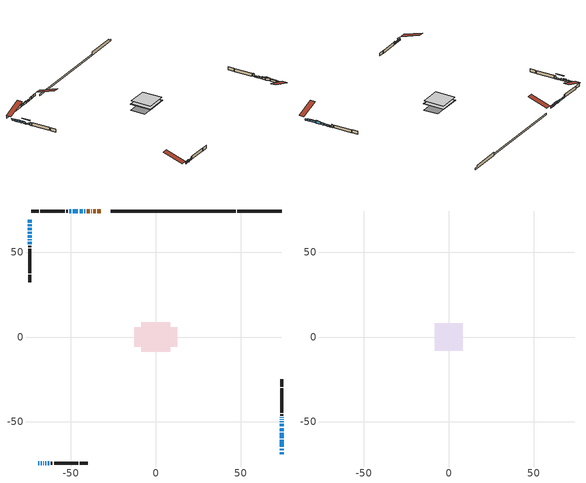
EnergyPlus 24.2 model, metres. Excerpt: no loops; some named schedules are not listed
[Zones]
conditioned space
 floor outside (Floor1 construction): -4.17,-4.17 -4.17,4.17 4.17,4.17 4.17,-4.17 z1.69
 floor adiabatic (Floor3 construction): -8.57,-8.57 -8.57,8.57 8.57,8.57 8.57,-8.57 z1.69
 floor adiabatic (AdiabaticFloorConstruction): -8.13,-8.13 -8.13,8.13 8.13,8.13 8.13,-8.13 z1.69
 floor foundation (Slab1 construction): -5.03,-1.53 -5.03,1.53 5.03,1.53 5.03,-1.53 z-1.05
 floor foundation (Slab2 construction): -12.54,-5.85 -12.54,5.85 12.54,5.85 12.54,-5.85 z-0.84
 wall outside (AdiabaticWallConstruction 1): -32.5,74.24 -34.56,74.24 / -35.49,74.24 -36.71,74.24 / -37.63,74.24 -38.08,74.24 / -39,74.24 -40.58,74.24 z1.69:3.72
 wall outside (AdiabaticWallConstruction): 74.24,-69.14 74.24,-67.8 / -69.14,-74.24 -68.75,-74.24 / -41.51,74.24 -42.18,74.24 / 74.24,-50.3 74.24,-49.76 / -63.74,-74.24 -62.67,-74.24 / 74.24,-48.84 74.24,-48.39 / 74.24,-47.47 74.24,-47.39 / -74.24,56.05 -74.24,54.71 z1.69:2.91; 74.24,-66.88 74.24,-65.71 z1.69:3.09; 74.24,-64.78 74.24,-60.46 / 74.24,-55.61 74.24,-53.63 / -74.24,64.36 -74.24,62.89 / -74.24,61.96 -74.24,60.82 z1.69:3.16; 74.24,-59.53 74.24,-56.54 z1.69:3.72; 74.24,-52.7 74.24,-51.23 z1.69:3.04; -43.11,74.24 -44.89,74.24 / -45.82,74.24 -48.76,74.24 / -67.82,-74.24 -67.28,-74.24 / -74.24,69.14 -74.24,67.36 / -74.24,66.44 -74.24,65.29 z1.69:2.83; -49.69,74.24 -50.86,74.24 z1.69:2.86; -66.36,-74.24 -66.13,-74.24 z1.69:2.68; -65.2,-74.24 -64.66,-74.24 z1.69:2.55; -74.24,59.89 -74.24,58.44 z1.69:3.14; -74.24,57.52 -74.24,56.98 z1.69:2.53
 wall outside (Wall1 construction): -51.79,74.24 -52.64,74.24 / -61.74,-74.24 -60.88,-74.24 / -74.24,53.79 -74.24,52.93 / 74.24,-46.46 74.24,-45.6 z1.69:4.13
 wall outside (Wall2 construction): -53.57,74.24 -67.92,74.24 / -59.95,-74.24 -45.6,-74.24 / -74.24,52 -74.24,37.65 / 74.24,-44.67 74.24,-30.32 z1.69:4.13
 wall outside (Wall3 construction): -68.85,74.24 -73.32,74.24 / -44.67,-74.24 -40.21,-74.24 / -74.24,36.72 -74.24,32.26 / 74.24,-29.39 74.24,-24.93 z1.69:4.13
 wall foundation (FoundationWall1 construction): 48.03,74.24,-1.05 48.03,74.24,1.69 71.62,74.24,1.69 71.62,74.24,0.29 74.24,74.24,0.29 74.24,74.24,-1.05
 wall foundation (FoundationWall2 construction): 47.1,74.24 -26.46,74.24 z-0.84:0.36
 window (WindowConstruction 16): 74.24,-69.14 74.24,-67.8 z1.69:2.91
 window (WindowConstruction 22): -69.14,-74.24 -68.75,-74.24 z1.69:2.91
 window (WindowConstruction 23): -41.51,74.24 -42.18,74.24 z1.69:2.91
 window (WindowConstruction): 74.24,-66.88 74.24,-65.71 z1.69:3.09
 window (WindowConstruction 1): 74.24,-64.78 74.24,-60.46 z1.69:3.16
 window (WindowConstruction 2): 74.24,-59.53 74.24,-56.54 z1.69:3.72
 window (WindowConstruction 3): 74.24,-55.61 74.24,-53.63 z1.69:3.16
 window (WindowConstruction 4): 74.24,-52.7 74.24,-51.23 z1.69:3.04
 window (WindowConstruction 5): -43.11,74.24 -44.89,74.24 z1.69:2.83
 window (WindowConstruction 6): -45.82,74.24 -48.76,74.24 z1.69:2.83
 window (WindowConstruction 7): -49.69,74.24 -50.86,74.24 z1.69:2.86
 window (WindowConstruction 8): -67.82,-74.24 -67.29,-74.24 z1.69:2.83
 window (WindowConstruction 9): -66.36,-74.24 -66.13,-74.24 z1.69:2.68
 window (WindowConstruction 10): -65.2,-74.24 -64.67,-74.24 z1.69:2.55
 window (WindowConstruction 11): -74.24,69.14 -74.24,67.36 z1.69:2.83
 window (WindowConstruction 12): -74.24,66.44 -74.24,65.29 z1.69:2.83
 window (WindowConstruction 13): -74.24,64.36 -74.24,62.89 z1.69:3.16
 window (WindowConstruction 14): -74.24,61.96 -74.24,60.82 z1.69:3.16
 window (WindowConstruction 15): -74.24,59.89 -74.24,58.44 z1.69:3.14
 window (WindowConstruction 17): 74.24,-50.3 74.24,-49.76 z1.69:2.91
 window (WindowConstruction 24): -74.24,57.51 -74.24,56.98 z1.69:2.53
 window (WindowConstruction 18): -63.74,-74.24 -62.67,-74.24 z1.69:2.91
 window (WindowConstruction 19): 74.24,-48.83 74.24,-48.39 z1.69:2.91
 window (WindowConstruction 20): 74.24,-47.47 74.24,-47.39 z1.69:2.91
 window (WindowConstruction 21): -74.24,56.05 -74.24,54.72 z1.69:2.91
 door (Door): -32.5,74.24 -34.56,74.24 z1.69:3.72
 door (Door 1): -35.49,74.24 -36.71,74.24 z1.69:3.72
 door (Door 2): -37.64,74.24 -38.07,74.24 z1.69:3.72
 door (Door 3): -39,74.24 -40.58,74.24 z1.69:3.72
 ceiling adiabatic (AdiabaticFloorConstruction): 8.13,-8.13 8.13,8.13 -8.13,8.13 -8.13,-8.13 z1.69
attic - vented
 floor to conditioned space (Floor2 construction Reversed): -8.13,-8.13 -8.13,8.13 8.13,8.13 8.13,-8.13 z4.13
 roof outside (Roof1 construction): -31.57,74.24,4.13 -31.57,58.41,9.41 -27.39,58.41,9.41 -27.39,74.24,4.13; -70.07,-74.24,4.13 -70.07,-58.41,9.41 -74.24,-58.41,9.41 -74.24,-74.24,4.13; -74.24,70.07,4.13 -58.41,70.07,9.41 -58.41,74.24,9.41 -74.24,74.24,4.13; 74.24,-70.07,4.13 58.41,-70.07,9.41 58.41,-74.24,9.41 74.24,-74.24,4.13
shading: 74.24,-65.56 74.24,-67.03 74.85,-67.03 74.85,-65.56 z3.24; 74.24,-60.31 74.24,-64.93 74.85,-64.93 74.85,-60.31 z3.31; 74.24,-56.39 74.24,-59.68 74.85,-59.68 74.85,-56.39 z3.87; 74.24,-53.48 74.24,-55.76 74.85,-55.76 74.85,-53.48 z3.31; 74.24,-51.08 74.24,-52.85 74.85,-52.85 74.85,-51.08 z3.19; -45.09,74.24 -42.91,74.24 -42.91,74.39 -45.09,74.39 z3.03; -48.91,74.24 -45.67,74.24 -45.67,74.85 -48.91,74.85 z2.98; -51.01,74.24 -49.54,74.24 -49.54,74.85 -51.01,74.85 z3.01; -66.22,-74.24 -68.89,-74.24 -68.89,-74.85 -66.22,-74.85 z3.9; -65.98,-74.24 -66.51,-74.24 -66.51,-74.85 -65.98,-74.85 z2.83; -64.52,-74.24 -65.35,-74.24 -65.35,-74.85 -64.52,-74.85 z2.7; -74.24,67.22 -74.24,69.29 -74.85,69.29 -74.85,67.22 z2.98; -74.24,65.14 -74.24,66.59 -74.85,66.59 -74.85,65.14 z2.98; -74.24,62.74 -74.24,64.51 -74.85,64.51 -74.85,62.74 z3.31; -74.24,60.67 -74.24,62.11 -74.85,62.11 -74.85,60.67 z3.31; -74.24,58.29 -74.24,60.04 -74.85,60.04 -74.85,58.29 z3.29; -74.24,53.78 -74.24,60.71 -74.85,60.71 -74.85,53.78 z5.73
[Building]
Building 1: Terrain=Suburbs
[Site:Location]
Victoria Intl AP_BC: Latitude {deg}=48.65; Longitude {deg}=-123.43; Time Zone {hr}=-8; Elevation {m}=20; Keep Site Location Information=Yes
[Site:GroundTemperature:Shallow]
8.05499, 7.06759, 6.98852, 7.45709, 9.33813, 11.2104, 12.8336, 13.8618, 13.9492, 13.1129, 11.5311, 9.71625
[Site:WaterMainsTemperature]
Calculation Method=Schedule; Temperature Schedule=mains temperature schedule
[Material] Roughness=Rough; Thermal Absorptance=0.9
Name | Thickness {m} | Conductivity {W/m-K} | Density {kg/m3} | Specific Heat {J/kg-K} | Solar Absorptance | Visible Absorptance
asphalt or fiberglass shingles | 0.00635 | 0.162714 | 1121.4 | 1465.45 | 0.4 | 0.4
ceiling loosefill ins | 0.169333 | 0.0480833 | 16.02 | 1046.75 | 0.7 | 0.7
ceiling stud and cavity | 0.1397 | 0.161582 | 65.682 | 1177.47 | 0.7 | 0.7
concrete 4.0 in. | 0.1016 | 1.803125 | 2242.8 | 837.4 | 0.7 | 0.7
concrete 8.0 in. | 0.2032 | 1.803125 | 2242.8 | 837.4 | 0.7 | 0.7
door material | 0.04445 | 0.053851 | 512.64 | 1214.23 | 0.7 | 0.7
door material 1 | 0.04445 | 0.20624 | 512.64 | 1214.23 | 0.7 | 0.7
door material 2 | 0.04445 | 0.327969 | 512.64 | 1214.23 | 0.7 | 0.7
door material 3 | 0.04445 | 0.188738 | 512.64 | 1214.23 | 0.7 | 0.7
exterior vertical ins | 0.0111406 | 0.029427 | 32.04 | 1214.23 | 0.7 | 0.7
floor covering | 0.0127 | 0.0433444 | 54.468 | 1339.84 | 0.6 | 0.6
floor covering 1 | 0.0127 | 9.015625 | 54.468 | 1339.84 | 0.6 | 0.6
floor rigid ins; wall rigid ins 1 | 0.512978 | 0.029427 | 32.04 | 1214.23 | 0.7 | 0.7
floor stud and cavity | 0.1397 | 0.0929885 | 92.3553 | 1139.71 | 0.7 | 0.7
floor stud and cavity 1 | 0.0889 | 0.340671 | 50.32683 | 1063.81 | 0.7 | 0.7
floor stud and cavity 2 | 0.1397 | 1.75129 | 37.0049 | 1207.88 | 0.7 | 0.7
furniture material conditioned space 1 | 0.1524 | 0.115458 | 640.8 | 1214.23 | 0.6 | 0.6
gypsum board | 0.0127 | 0.160291 | 801 | 837.4 | 0.6 | 0.6
gypsum board 1 | 0.0127 | 0.160291 | 801 | 837.4 | 0.7 | 0.7
osb sheathing 0.5 in. | 0.0127 | 0.115458 | 512.64 | 1214.23 | 0.7 | 0.7
osb sheathing 0.75 in. | 0.01905 | 0.115458 | 512.64 | 1214.23 | 0.7 | 0.7
wall rigid ins | 0.051816 | 0.029427 | 32.04 | 1214.23 | 0.7 | 0.7
wall stud and cavity | 0.1397 | 0.0886463 | 139.0536 | 1170.24 | 0.7 | 0.7
wall stud and cavity 1 | 0.1397 | 0.247165 | 139.0536 | 1170.24 | 0.7 | 0.7
wall stud and cavity 2 | 0.1397 | 0.286894 | 139.0536 | 1170.24 | 0.7 | 0.7
wall stud and cavity 3 | 0.0889 | 0.380278 | 52.3479 | 1209.89 | 0.7 | 0.7
wall stud and cavity 4 | 0.0889 | 0.391764 | 83.0341 | 1211.67 | 0.7 | 0.7
wood siding | 0.0254 | 0.102417 | 544.68 | 1172.36 | 0.4 | 0.4
wood siding 1; wood siding 2 | 0.0254 | 0.102417 | 544.68 | 1172.36 | 0.7 | 0.7
[WindowMaterial:SimpleGlazingSystem]
Name | U-Factor {W/m2-K} | Solar Heat Gain Coefficient
WindowMaterial | 3.63506 | 0.7
WindowMaterial 1 | 3.415317 | 0.72
WindowMaterial 10 | 5.13859 | 0.63
WindowMaterial 11 | 4.55148 | 0.66
WindowMaterial 12 | 4.17674 | 0.68
WindowMaterial 13 | 3.537394 | 0.71
WindowMaterial 14 | 2.77314 | 0.59
WindowMaterial 15 | 6.84937 | 0.7
WindowMaterial 16 | 2.762347 | 0.53
WindowMaterial 17 | 2.7561 | 0.53
WindowMaterial 18 | 2.5903 | 0.38
WindowMaterial 19 | 2.750991 | 0.51
WindowMaterial 2 | 3.250655 | 0.73
WindowMaterial 20 | 5.16244 | 0.63
WindowMaterial 3 | 3.43633 | 0.71
WindowMaterial 4 | 3.5584 | 0.7
WindowMaterial 5 | 3.56749 | 0.7
WindowMaterial 6 | 3.625403 | 0.7
WindowMaterial 7 | 3.704895 | 0.69
WindowMaterial 8 | 4.224432 | 0.65
WindowMaterial 9 | 6.90104 | 0.53
[Construction]
AdiabaticFloorConstruction: floor stud and cavity 2, floor rigid ins, osb sheathing 0.75 in., floor covering
AdiabaticWallConstruction: wood siding 1, wall rigid ins 1, wall stud and cavity 3, gypsum board
AdiabaticWallConstruction 1: wood siding 2, wall rigid ins 1, wall stud and cavity 3, gypsum board
Door: door material
Door 1: door material 1
Door 2: door material 2
Door 3: door material 3
Floor1 construction: floor stud and cavity, osb sheathing 0.75 in., floor covering
Floor2 construction Reversed: gypsum board, ceiling stud and cavity, ceiling loosefill ins
Floor3 construction: floor stud and cavity 1, floor covering 1
FoundationWall1 construction: concrete 8.0 in.
FoundationWall2 construction: concrete 8.0 in., gypsum board 1
furniture construction conditioned space 1: furniture material conditioned space 1
PartitionWallConstruction: gypsum board, wall stud and cavity 4, gypsum board
Roof1 construction: asphalt or fiberglass shingles
Slab1 construction; Slab2 construction: concrete 4.0 in.
Wall1 construction: wood siding, osb sheathing 0.5 in., wall stud and cavity, gypsum board
Wall2 construction: wood siding, wall rigid ins, osb sheathing 0.5 in., wall stud and cavity 1, gypsum board
Wall3 construction: wood siding, wall rigid ins, osb sheathing 0.5 in., wall stud and cavity 2, gypsum board
WindowConstruction: WindowMaterial
WindowConstruction 1: WindowMaterial 1
WindowConstruction 10: WindowMaterial 10
WindowConstruction 11; WindowConstruction 5: WindowMaterial 5
WindowConstruction 12: WindowMaterial 11
WindowConstruction 13: WindowMaterial 12
WindowConstruction 14; WindowConstruction 6: WindowMaterial 6
WindowConstruction 15: WindowMaterial 13
WindowConstruction 16; WindowConstruction 21; WindowConstruction 23: WindowMaterial 14
WindowConstruction 17: WindowMaterial 15
WindowConstruction 18: WindowMaterial 16
WindowConstruction 19: WindowMaterial 17
WindowConstruction 2: WindowMaterial 2
WindowConstruction 20: WindowMaterial 18
WindowConstruction 22: WindowMaterial 19
WindowConstruction 24: WindowMaterial 20
WindowConstruction 3: WindowMaterial 3
WindowConstruction 4: WindowMaterial 4
WindowConstruction 7: WindowMaterial 7
WindowConstruction 8: WindowMaterial 8
WindowConstruction 9: WindowMaterial 9
[Zone] Multiplier=1; Part of Total Floor Area=Yes
Name | Volume {m3}
attic - vented | 226.59
conditioned space | 1050.8
[Space]
Name | Zone | Volume {m3}
attic - vented 1 | attic - vented | 226.59
conditioned space 1 | conditioned space | 1050.8
[ZoneInfiltration:EffectiveLeakageArea]
infil attic - vented 1: Zone or Space=attic - vented 1; Schedule=Always On Discrete; Effective Air Leakage Area {cm2}=11751.1; Stack Coefficient=0.000367108; Wind Coefficient=1.29454e-05
[ZoneMixing]
whole house fan mix: Zone or Space=attic - vented; Schedule=Always On Continuous; Design Flow Rate Calculation Method=Flow/Zone; Design Flow Rate {m3/s}=0; Source Zone or Space=conditioned space
[SurfaceProperty:ExposedFoundationPerimeter] Exposed Perimeter Calculation Method=TotalExposedPerimeter
Name | Total Exposed Perimeter {m}
Slab1 | 26.213
Slab2 | 73.567
[InternalMass] Zone or ZoneList=conditioned space; Space or SpaceList=conditioned space 1
Name | Construction | Surface Area {m2}
furniture mass conditioned space 1 | furniture construction conditioned space 1 | 380.721
partition wall mass | PartitionWallConstruction | 658.283
[Lights]
interior lighting: Zone or ZoneList or Space or SpaceList=conditioned space 1; Schedule=interior lighting schedule; Design Level Calculation Method=LightingLevel; Lighting Level {W}=343.2; Return Air Fraction=0; Fraction Radiant=0.6; Fraction Visible=0.2; Fraction Replaceable=1
[People]
occupants: Zone or ZoneList or Space or SpaceList=conditioned space 1; Number of People Schedule=occupants schedule; Number of People Calculation Method=People; Number of People=3; Fraction Radiant=0.314171; Sensible Heat Fraction=0.56303; Activity Level Schedule=occupants activity schedule; Carbon Dioxide Generation Rate {m3/s-W}=0; Enable ASHRAE 55 Comfort Warnings=No; Mean Radiant Temperature Calculation Type=EnclosureAveraged
[ElectricEquipment] Zone or ZoneList or Space or SpaceList=conditioned space 1; Design Level Calculation Method=EquipmentLevel
Name | Schedule | Design Level {W} | Fraction Latent | Fraction Radiant | Fraction Lost
clothes dryer | clothes dryer schedule | 140.772 | 0.015 | 0.081 | 0.85
clothes washer | clothes washer schedule | 32.1985 | 0.03 | 0.162 | 0.7
cooking range | cooking range schedule | 215.147 | 0.08 | 0.432 | 0.2
dishwasher | dishwasher schedule | 66.8632 | 0.3 | 0.18 | 0.4
fridge | fridge schedule | 72.9452 | 0 | 0.6 | 0
mech vent bath fan 0 | mech vent bath fan 0 schedule | 50.2 | 0 | 0 | 1
mech vent bath fan 1 | mech vent bath fan 1 schedule | 50.2 | 0 | 0 | 1
mech vent bath fan 2 | mech vent bath fan 2 schedule | 50.2 | 0 | 0 | 1
mech vent house fan | mech vent house fan schedule | 0 | 0 | 0 | 1
mech vent house fan cfis | mech vent house fan cfis schedule | 0 | 0 | 0 | 0
misc plug loads | misc plug loads schedule | 494.7 | 0.045 | 0.513 | 0.1
whole house fan | Always On Discrete | 0 | 0 | 0 | 1
[OtherEquipment] Zone or ZoneList or Space or SpaceList=conditioned space 1; Design Level Calculation Method=EquipmentLevel
Name | Fuel Type | Schedule | Design Level {W} | Fraction Latent | Fraction Radiant | Fraction Lost
clothes dryer 1 | Electricity | clothes dryer schedule | 0 | 0.015 | 0.081 | 0.85
cooking range 1 | Electricity | cooking range schedule | 0 | 0.08 | 0.432 | 0.2
general water use latent | None | general water use schedule | 62.594 | 1 | 0 | 0
general water use sensible | None | general water use schedule | -61.6891 | 0 | 0.6 | 0
mech vent house fan latent load | None | Always On Discrete | 0 | 1 | 0 | 0
mech vent house fan sensible load | None | Always On Discrete | 0 | 0 | 0 | 0
water heater energy adjustment1 | Electricity | Always On Discrete | 0.01 | 0 | 0 | 1
[ZoneInfiltration:DesignFlowRate] Zone or ZoneList or Space or SpaceList=conditioned space 1; Schedule=Always On Discrete; Design Flow Rate Calculation Method=Flow/Zone; Design Flow Rate {m3/s}=0
infil flow; natural vent flow; whole house fan flow
[Foundation:Kiva] Initial Indoor Air Temperature {C}=18; Wall Depth Below Slab {m}=0.2032
Name | Wall Height Above Grade {m} | Custom Block Material Name 1 | Custom Block Depth 1 {m} | Custom Block X Position 1 {m} | Custom Block Z Position 1 {m}
Foundation Kiva 1 | 1.68999
Foundation Kiva 2 | 0.359999 | exterior vertical ins | 1.2 | 0.2159 | 0
[Foundation:Kiva:Settings]
Soil Conductivity {W/m-K}=0.849921; Soil Density {kg/m3}=1842.3; Soil Specific Heat {J/kg-K}=418.7; Ground Solar Absorptivity=0.9; Ground Thermal Absorptivity=0.9; Ground Surface Roughness {m}=0.03; Far-Field Width {m}=40; Deep-Ground Boundary Condition=ZeroFlux; Deep-Ground Depth {m}=40; Minimum Cell Dimension {m}=0.2; Maximum Cell Growth Coefficient=3; Simulation Timestep=Timestep
[Exterior:Lights]
exterior lighting: Schedule=exterior lighting schedule; Design Level {W}=75.6
[Schedule:Constant]
Name | Hourly Value
Always On Continuous; mech vent house fan schedule; mech vent house fan cfis schedule; Always On Discrete | 1
occupants activity schedule | 117.228
fridge schedule | 0
[Schedule:Week:Daily]
interior lighting schedule Week Rule - Jan1-Jan27: interior lighting schedule day, interior lighting schedule day, interior lighting schedule day, interior lighting schedule day, interior lighting schedule day, interior lighting schedule day, interior lighting schedule day, interior lighting schedule default day, interior lighting schedule default day, interior lighting schedule default day, interior lighting schedule default day, interior lighting schedule default day
interior lighting schedule Week Rule - Jan28-Feb3: interior lighting schedule day, interior lighting schedule day, interior lighting schedule day, interior lighting schedule day, interior lighting schedule day 1, interior lighting schedule day 1, interior lighting schedule day 1, interior lighting schedule default day, interior lighting schedule default day, interior lighting schedule default day, interior lighting schedule default day, interior lighting schedule default day
interior lighting schedule Week Rule - Feb4-Feb24: interior lighting schedule day 1, interior lighting schedule day 1, interior lighting schedule day 1, interior lighting schedule day 1, interior lighting schedule day 1, interior lighting schedule day 1, interior lighting schedule day 1, interior lighting schedule default day, interior lighting schedule default day, interior lighting schedule default day, interior lighting schedule default day, interior lighting schedule default day
interior lighting schedule Week Rule - Feb25-Mar3: interior lighting schedule day 1, interior lighting schedule day 1, interior lighting schedule day 1, interior lighting schedule day 1, interior lighting schedule day 2, interior lighting schedule day 2, interior lighting schedule day 2, interior lighting schedule default day, interior lighting schedule default day, interior lighting schedule default day, interior lighting schedule default day, interior lighting schedule default day
interior lighting schedule Week Rule - Mar4-Mar31: interior lighting schedule day 2, interior lighting schedule day 2, interior lighting schedule day 2, interior lighting schedule day 2, interior lighting schedule day 2, interior lighting schedule day 2, interior lighting schedule day 2, interior lighting schedule default day, interior lighting schedule default day, interior lighting schedule default day, interior lighting schedule default day, interior lighting schedule default day
interior lighting schedule Week Rule - Apr1-Apr28: interior lighting schedule day 3, interior lighting schedule day 3, interior lighting schedule day 3, interior lighting schedule day 3, interior lighting schedule day 3, interior lighting schedule day 3, interior lighting schedule day 3, interior lighting schedule default day, interior lighting schedule default day, interior lighting schedule default day, interior lighting schedule default day, interior lighting schedule default day
interior lighting schedule Week Rule - Apr29-May5: interior lighting schedule day 3, interior lighting schedule day 3, interior lighting schedule day 4, interior lighting schedule day 4, interior lighting schedule day 4, interior lighting schedule day 4, interior lighting schedule day 4, interior lighting schedule default day, interior lighting schedule default day, interior lighting schedule default day, interior lighting schedule default day, interior lighting schedule default day
interior lighting schedule Week Rule - May6-May26: interior lighting schedule day 4, interior lighting schedule day 4, interior lighting schedule day 4, interior lighting schedule day 4, interior lighting schedule day 4, interior lighting schedule day 4, interior lighting schedule day 4, interior lighting schedule default day, interior lighting schedule default day, interior lighting schedule default day, interior lighting schedule default day, interior lighting schedule default day
interior lighting schedule Week Rule - May27-Jun2: interior lighting schedule day 4, interior lighting schedule day 4, interior lighting schedule day 4, interior lighting schedule day 4, interior lighting schedule day 4, interior lighting schedule day 5, interior lighting schedule day 5, interior lighting schedule default day, interior lighting schedule default day, interior lighting schedule default day, interior lighting schedule default day, interior lighting schedule default day
interior lighting schedule Week Rule - Jun3-Jun30: interior lighting schedule day 5, interior lighting schedule day 5, interior lighting schedule day 5, interior lighting schedule day 5, interior lighting schedule day 5, interior lighting schedule day 5, interior lighting schedule day 5, interior lighting schedule default day, interior lighting schedule default day, interior lighting schedule default day, interior lighting schedule default day, interior lighting schedule default day
interior lighting schedule Week Rule - Jul1-Jul28: interior lighting schedule day 6, interior lighting schedule day 6, interior lighting schedule day 6, interior lighting schedule day 6, interior lighting schedule day 6, interior lighting schedule day 6, interior lighting schedule day 6, interior lighting schedule default day, interior lighting schedule default day, interior lighting schedule default day, interior lighting schedule default day, interior lighting schedule default day
interior lighting schedule Week Rule - Jul29-Aug4: interior lighting schedule day 6, interior lighting schedule day 6, interior lighting schedule day 6, interior lighting schedule day 7, interior lighting schedule day 7, interior lighting schedule day 7, interior lighting schedule day 7, interior lighting schedule default day, interior lighting schedule default day, interior lighting schedule default day, interior lighting schedule default day, interior lighting schedule default day
interior lighting schedule Week Rule - Aug5-Aug25: interior lighting schedule day 7, interior lighting schedule day 7, interior lighting schedule day 7, interior lighting schedule day 7, interior lighting schedule day 7, interior lighting schedule day 7, interior lighting schedule day 7, interior lighting schedule default day, interior lighting schedule default day, interior lighting schedule default day, interior lighting schedule default day, interior lighting schedule default day
interior lighting schedule Week Rule - Aug26-Sep1: interior lighting schedule day 7, interior lighting schedule day 7, interior lighting schedule day 7, interior lighting schedule day 7, interior lighting schedule day 7, interior lighting schedule day 7, interior lighting schedule day 8, interior lighting schedule default day, interior lighting schedule default day, interior lighting schedule default day, interior lighting schedule default day, interior lighting schedule default day
interior lighting schedule Week Rule - Sep2-Sep29: interior lighting schedule day 8, interior lighting schedule day 8, interior lighting schedule day 8, interior lighting schedule day 8, interior lighting schedule day 8, interior lighting schedule day 8, interior lighting schedule day 8, interior lighting schedule default day, interior lighting schedule default day, interior lighting schedule default day, interior lighting schedule default day, interior lighting schedule default day
interior lighting schedule Week Rule - Sep30-Oct6: interior lighting schedule day 8, interior lighting schedule day 9, interior lighting schedule day 9, interior lighting schedule day 9, interior lighting schedule day 9, interior lighting schedule day 9, interior lighting schedule day 9, interior lighting schedule default day, interior lighting schedule default day, interior lighting schedule default day, interior lighting schedule default day, interior lighting schedule default day
interior lighting schedule Week Rule - Oct7-Oct27: interior lighting schedule day 9, interior lighting schedule day 9, interior lighting schedule day 9, interior lighting schedule day 9, interior lighting schedule day 9, interior lighting schedule day 9, interior lighting schedule day 9, interior lighting schedule default day, interior lighting schedule default day, interior lighting schedule default day, interior lighting schedule default day, interior lighting schedule default day
interior lighting schedule Week Rule - Oct28-Nov3: interior lighting schedule day 9, interior lighting schedule day 9, interior lighting schedule day 9, interior lighting schedule day 9, interior lighting schedule day 10, interior lighting schedule day 10, interior lighting schedule day 10, interior lighting schedule default day, interior lighting schedule default day, interior lighting schedule default day, interior lighting schedule default day, interior lighting schedule default day
interior lighting schedule Week Rule - Nov4-Nov24: interior lighting schedule day 10, interior lighting schedule day 10, interior lighting schedule day 10, interior lighting schedule day 10, interior lighting schedule day 10, interior lighting schedule day 10, interior lighting schedule day 10, interior lighting schedule default day, interior lighting schedule default day, interior lighting schedule default day, interior lighting schedule default day, interior lighting schedule default day
interior lighting schedule Week Rule - Nov25-Dec1: interior lighting schedule day 10, interior lighting schedule day 10, interior lighting schedule day 10, interior lighting schedule day 10, interior lighting schedule day 10, interior lighting schedule day 10, interior lighting schedule day 11, interior lighting schedule default day, interior lighting schedule default day, interior lighting schedule default day, interior lighting schedule default day, interior lighting schedule default day
interior lighting schedule Week Rule - Dec2-Dec31: interior lighting schedule day 11, interior lighting schedule day 11, interior lighting schedule day 11, interior lighting schedule day 11, interior lighting schedule day 11, interior lighting schedule day 11, interior lighting schedule day 11, interior lighting schedule default day, interior lighting schedule default day, interior lighting schedule default day, interior lighting schedule default day, interior lighting schedule default day
occupants schedule Week Rule - Jan1-Dec31: occupants schedule day, occupants schedule day, occupants schedule day, occupants schedule day, occupants schedule day, occupants schedule day, occupants schedule day, occupants schedule default day, occupants schedule default day, occupants schedule default day, occupants schedule default day, occupants schedule default day
clothes dryer schedule Week Rule - Jan1-Dec31: clothes dryer schedule day, clothes dryer schedule day, clothes dryer schedule day, clothes dryer schedule day, clothes dryer schedule day, clothes dryer schedule day, clothes dryer schedule day, clothes dryer schedule default day, clothes dryer schedule default day, clothes dryer schedule default day, clothes dryer schedule default day, clothes dryer schedule default day
clothes washer schedule Week Rule - Jan1-Dec31: clothes washer schedule day, clothes washer schedule day, clothes washer schedule day, clothes washer schedule day, clothes washer schedule day, clothes washer schedule day, clothes washer schedule day, clothes washer schedule default day, clothes washer schedule default day, clothes washer schedule default day, clothes washer schedule default day, clothes washer schedule default day
cooking range schedule Week Rule - Jan1-Dec31: cooking range schedule day, cooking range schedule day, cooking range schedule day, cooking range schedule day, cooking range schedule day, cooking range schedule day, cooking range schedule day, cooking range schedule default day, cooking range schedule default day, cooking range schedule default day, cooking range schedule default day, cooking range schedule default day
dishwasher schedule Week Rule - Jan1-Dec31: dishwasher schedule day, dishwasher schedule day, dishwasher schedule day, dishwasher schedule day, dishwasher schedule day, dishwasher schedule day, dishwasher schedule day, dishwasher schedule default day, dishwasher schedule default day, dishwasher schedule default day, dishwasher schedule default day, dishwasher schedule default day
mech vent bath fan 0 schedule Week Rule - Jan1-Dec31: mech vent bath fan 0 schedule day, mech vent bath fan 0 schedule day, mech vent bath fan 0 schedule day, mech vent bath fan 0 schedule day, mech vent bath fan 0 schedule day, mech vent bath fan 0 schedule day, mech vent bath fan 0 schedule day, mech vent bath fan 0 schedule default day, mech vent bath fan 0 schedule default day, mech vent bath fan 0 schedule default day, mech vent bath fan 0 schedule default day, mech vent bath fan 0 schedule default day
mech vent bath fan 1 schedule Week Rule - Jan1-Dec31: mech vent bath fan 1 schedule day, mech vent bath fan 1 schedule day, mech vent bath fan 1 schedule day, mech vent bath fan 1 schedule day, mech vent bath fan 1 schedule day, mech vent bath fan 1 schedule day, mech vent bath fan 1 schedule day, mech vent bath fan 1 schedule default day, mech vent bath fan 1 schedule default day, mech vent bath fan 1 schedule default day, mech vent bath fan 1 schedule default day, mech vent bath fan 1 schedule default day
mech vent bath fan 2 schedule Week Rule - Jan1-Dec31: mech vent bath fan 2 schedule day, mech vent bath fan 2 schedule day, mech vent bath fan 2 schedule day, mech vent bath fan 2 schedule day, mech vent bath fan 2 schedule day, mech vent bath fan 2 schedule day, mech vent bath fan 2 schedule day, mech vent bath fan 2 schedule default day, mech vent bath fan 2 schedule default day, mech vent bath fan 2 schedule default day, mech vent bath fan 2 schedule default day, mech vent bath fan 2 schedule default day
misc plug loads schedule Week Rule - Jan1-Dec31: misc plug loads schedule day, misc plug loads schedule day, misc plug loads schedule day, misc plug loads schedule day, misc plug loads schedule day, misc plug loads schedule day, misc plug loads schedule day, misc plug loads schedule default day, misc plug loads schedule default day, misc plug loads schedule default day, misc plug loads schedule default day, misc plug loads schedule default day
general water use schedule Week Rule - Jan1-Dec31: general water use schedule day, general water use schedule day, general water use schedule day, general water use schedule day, general water use schedule day, general water use schedule day, general water use schedule day, general water use schedule default day, general water use schedule default day, general water use schedule default day, general water use schedule default day, general water use schedule default day
exterior lighting schedule Week Rule - Jan1-Jan27: exterior lighting schedule day, exterior lighting schedule day, exterior lighting schedule day, exterior lighting schedule day, exterior lighting schedule day, exterior lighting schedule day, exterior lighting schedule day, exterior lighting schedule default day, exterior lighting schedule default day, exterior lighting schedule default day, exterior lighting schedule default day, exterior lighting schedule default day
exterior lighting schedule Week Rule - Jan28-Feb3: exterior lighting schedule day, exterior lighting schedule day, exterior lighting schedule day, exterior lighting schedule day, exterior lighting schedule day 1, exterior lighting schedule day 1, exterior lighting schedule day 1, exterior lighting schedule default day, exterior lighting schedule default day, exterior lighting schedule default day, exterior lighting schedule default day, exterior lighting schedule default day
exterior lighting schedule Week Rule - Feb4-Feb24: exterior lighting schedule day 1, exterior lighting schedule day 1, exterior lighting schedule day 1, exterior lighting schedule day 1, exterior lighting schedule day 1, exterior lighting schedule day 1, exterior lighting schedule day 1, exterior lighting schedule default day, exterior lighting schedule default day, exterior lighting schedule default day, exterior lighting schedule default day, exterior lighting schedule default day
exterior lighting schedule Week Rule - Feb25-Mar3: exterior lighting schedule day 1, exterior lighting schedule day 1, exterior lighting schedule day 1, exterior lighting schedule day 1, exterior lighting schedule day 2, exterior lighting schedule day 2, exterior lighting schedule day 2, exterior lighting schedule default day, exterior lighting schedule default day, exterior lighting schedule default day, exterior lighting schedule default day, exterior lighting schedule default day
exterior lighting schedule Week Rule - Mar4-Mar31: exterior lighting schedule day 2, exterior lighting schedule day 2, exterior lighting schedule day 2, exterior lighting schedule day 2, exterior lighting schedule day 2, exterior lighting schedule day 2, exterior lighting schedule day 2, exterior lighting schedule default day, exterior lighting schedule default day, exterior lighting schedule default day, exterior lighting schedule default day, exterior lighting schedule default day
exterior lighting schedule Week Rule - Apr1-Apr28: exterior lighting schedule day 3, exterior lighting schedule day 3, exterior lighting schedule day 3, exterior lighting schedule day 3, exterior lighting schedule day 3, exterior lighting schedule day 3, exterior lighting schedule day 3, exterior lighting schedule default day, exterior lighting schedule default day, exterior lighting schedule default day, exterior lighting schedule default day, exterior lighting schedule default day
[Schedule:Year]
interior lighting schedule: interior lighting schedule Week Rule - Jan1-Jan27, 1, 1, 1, 27, interior lighting schedule Week Rule - Jan28-Feb3, 1, 28, 2, 3, interior lighting schedule Week Rule - Feb4-Feb24, 2, 4, 2, 24, interior lighting schedule Week Rule - Feb25-Mar3, 2, 25, 3, 3, interior lighting schedule Week Rule - Mar4-Mar31, 3, 4, 3, 31, interior lighting schedule Week Rule - Apr1-Apr28, 4, 1, 4, 28, interior lighting schedule Week Rule - Apr29-May5, 4, 29, 5, 5, interior lighting schedule Week Rule - May6-May26, 5, 6, 5, 26, interior lighting schedule Week Rule - May27-Jun2, 5, 27, 6, 2, interior lighting schedule Week Rule - Jun3-Jun30, 6, 3, 6, 30, interior lighting schedule Week Rule - Jul1-Jul28, 7, 1, 7, 28, interior lighting schedule Week Rule - Jul29-Aug4, 7, 29, 8, 4, interior lighting schedule Week Rule - Aug5-Aug25, 8, 5, 8, 25, interior lighting schedule Week Rule - Aug26-Sep1, 8, 26, 9, 1, interior lighting schedule Week Rule - Sep2-Sep29, 9, 2, 9, 29, interior lighting schedule Week Rule - Sep30-Oct6, 9, 30, 10, 6, interior lighting schedule Week Rule - Oct7-Oct27, 10, 7, 10, 27, interior lighting schedule Week Rule - Oct28-Nov3, 10, 28, 11, 3, interior lighting schedule Week Rule - Nov4-Nov24, 11, 4, 11, 24, interior lighting schedule Week Rule - Nov25-Dec1, 11, 25, 12, 1, interior lighting schedule Week Rule - Dec2-Dec31, 12, 2, 12, 31
occupants schedule: occupants schedule Week Rule - Jan1-Dec31, 1, 1, 12, 31
clothes dryer schedule: clothes dryer schedule Week Rule - Jan1-Dec31, 1, 1, 12, 31
clothes washer schedule: clothes washer schedule Week Rule - Jan1-Dec31, 1, 1, 12, 31
cooking range schedule: cooking range schedule Week Rule - Jan1-Dec31, 1, 1, 12, 31
dishwasher schedule: dishwasher schedule Week Rule - Jan1-Dec31, 1, 1, 12, 31
mech vent bath fan 0 schedule: mech vent bath fan 0 schedule Week Rule - Jan1-Dec31, 1, 1, 12, 31
mech vent bath fan 1 schedule: mech vent bath fan 1 schedule Week Rule - Jan1-Dec31, 1, 1, 12, 31
mech vent bath fan 2 schedule: mech vent bath fan 2 schedule Week Rule - Jan1-Dec31, 1, 1, 12, 31
misc plug loads schedule: misc plug loads schedule Week Rule - Jan1-Dec31, 1, 1, 12, 31
general water use schedule: general water use schedule Week Rule - Jan1-Dec31, 1, 1, 12, 31
exterior lighting schedule: exterior lighting schedule Week Rule - Jan1-Jan27, 1, 1, 1, 27, exterior lighting schedule Week Rule - Jan28-Feb3, 1, 28, 2, 3, exterior lighting schedule Week Rule - Feb4-Feb24, 2, 4, 2, 24, exterior lighting schedule Week Rule - Feb25-Mar3, 2, 25, 3, 3, exterior lighting schedule Week Rule - Mar4-Mar31, 3, 4, 3, 31, exterior lighting schedule Week Rule - Apr1-Apr28, 4, 1, 4, 28, exterior lighting schedule Week Rule - Apr29-May5, 4, 29, 5, 5, exterior lighting schedule Week Rule - May6-May26, 5, 6, 5, 26, exterior lighting schedule Week Rule - May27-Jun2, 5, 27, 6, 2, exterior lighting schedule Week Rule - Jun3-Jun30, 6, 3, 6, 30, exterior lighting schedule Week Rule - Jul1-Jul28, 7, 1, 7, 28, exterior lighting schedule Week Rule - Jul29-Aug4, 7, 29, 8, 4, exterior lighting schedule Week Rule - Aug5-Aug25, 8, 5, 8, 25, exterior lighting schedule Week Rule - Aug26-Sep1, 8, 26, 9, 1, exterior lighting schedule Week Rule - Sep2-Sep29, 9, 2, 9, 29, exterior lighting schedule Week Rule - Sep30-Oct6, 9, 30, 10, 6, exterior lighting schedule Week Rule - Oct7-Oct27, 10, 7, 10, 27, exterior lighting schedule Week Rule - Oct28-Nov3, 10, 28, 11, 3, exterior lighting schedule Week Rule - Nov4-Nov24, 11, 4, 11, 24, exterior lighting schedule Week Rule - Nov25-Dec1, 11, 25, 12, 1, exterior lighting schedule Week Rule - Dec2-Dec31, 12, 2, 12, 31
[Schedule:Compact]
mains temperature schedule: Through: 01/01, For: AllDays, Until: 24:00, 11.3917, Through: 01/02, For: AllDays, Until: 24:00, 11.3578, Through: 01/03, For: AllDays, Until: 24:00, 11.3239, Through: 01/04, For: AllDays, Until: 24:00, 11.2911, Through: 01/05, For: AllDays, Until: 24:00, 11.2594, Through: 01/06, For: AllDays, Until: 24:00, 11.2278, Through: 01/07, For: AllDays, Until: 24:00, 11.1972, Through: 01/08, For: AllDays, Until: 24:00, 11.1672, Through: 01/09, For: AllDays, Until: 24:00, 11.1378, Through: 01/10, For: AllDays, Until: 24:00, 11.1094, Through: 01/11, For: AllDays, Until: 24:00, 11.0817, Through: 01/12, For: AllDays, Until: 24:00, 11.0544, Through: 01/13, For: AllDays, Until: 24:00, 11.0283, Through: 01/14, For: AllDays, Until: 24:00, 11.0028, Through: 01/15, For: AllDays, Until: 24:00, 10.9778, Through: 01/16, For: AllDays, Until: 24:00, 10.9539, Through: 01/17, For: AllDays, Until: 24:00, 10.9311, Through: 01/18, For: AllDays, Until: 24:00, 10.9089, Through: 01/19, For: AllDays, Until: 24:00, 10.8872, Through: 01/20, For: AllDays, Until: 24:00, 10.8661, Through: 01/21, For: AllDays, Until: 24:00, 10.8467, Through: 01/22, For: AllDays, Until: 24:00, 10.8272, Through: 01/23, For: AllDays, Until: 24:00, 10.8089, Through: 01/24, For: AllDays, Until: 24:00, 10.7917, Through: 01/25, For: AllDays, Until: 24:00, 10.775, Through: 01/26, For: AllDays, Until: 24:00, 10.7594, Through: 01/27, For: AllDays, Until: 24:00, 10.7444, Through: 01/28, For: AllDays, Until: 24:00, 10.7306, Through: 01/29, For: AllDays, Until: 24:00, 10.7172, Through: 01/30, For: AllDays, Until: 24:00, 10.705, Through: 01/31, For: AllDays, Until: 24:00, 10.6933, Through: 02/01, For: AllDays, Until: 24:00, 10.6828, Through: 02/02, For: AllDays, Until: 24:00, 10.6733, Through: 02/03, For: AllDays, Until: 24:00, 10.6644, Through: 02/04, For: AllDays, Until: 24:00, 10.6567, Through: 02/05, For: AllDays, Until: 24:00, 10.6494, Through: 02/06, For: AllDays, Until: 24:00, 10.6433, Through: 02/07, For: AllDays, Until: 24:00, 10.6378, Through: 02/08, For: AllDays, Until: 24:00, 10.6333, Through: 02/09, For: AllDays, Until: 24:00, 10.63, Through: 02/10, For: AllDays, Until: 24:00, 10.6272, Through: 02/11, For: AllDays, Until: 24:00, 10.6256, Through: 02/12, For: AllDays, Until: 24:00, 10.625, Through: 02/13, For: AllDays, Until: 24:00, 10.625, Through: 02/14, For: AllDays, Until: 24:00, 10.6256, Through: 02/15, For: AllDays, Until: 24:00, 10.6278, Through: 02/16, For: AllDays, Until: 24:00, 10.63, Through: 02/17, For: AllDays, Until: 24:00, 10.6339, Through: 02/18, For: AllDays, Until: 24:00, 10.6383, Through: 02/19, For: AllDays, Until: 24:00, 10.6439, Through: 02/20, For: AllDays, Until: 24:00, 10.65, Through: 02/21, For: AllDays, Until: 24:00, 10.6572, Through: 02/22, For: AllDays, Until: 24:00, 10.665, Through: 02/23, For: AllDays, Until: 24:00, 10.6739, Through: 02/24, For: AllDays, Until: 24:00, 10.6839, Through: 02/25, For: AllDays, Until: 24:00, 10.6944, Through: 02/26, For: AllDays, Until: 24:00, 10.7056, Through: 02/27, For: AllDays, Until: 24:00, 10.7183, Through: 02/28, For: AllDays, Until: 24:00, 10.7311, Through: 03/01, For: AllDays, Until: 24:00, 10.7456, Through: 03/02, For: AllDays, Until: 24:00, 10.7606, Through: 03/03, For: AllDays, Until: 24:00, 10.7761, Through: 03/04, For: AllDays, Until: 24:00, 10.7928, Through: 03/05, For: AllDays, Until: 24:00, 10.81, Through: 03/06, For: AllDays, Until: 24:00, 10.8283, Through: 03/07, For: AllDays, Until: 24:00, 10.8478, Through: 03/08, For: AllDays, Until: 24:00, 10.8678, Through: 03/09, For: AllDays, Until: 24:00, 10.8883, Through: 03/10, For: AllDays, Until: 24:00, 10.91, Through: 03/11, For: AllDays, Until: 24:00, 10.9322, Through: 03/12, For: AllDays, Until: 24:00, 10.9556, Through: 03/13, For: AllDays, Until: 24:00, 10.9794, Through: 03/14, For: AllDays, Until: 24:00, 11.0044, Through: 03/15, For: AllDays, Until: 24:00, 11.03, Through: 03/16, For: AllDays, Until: 24:00, 11.0561, Through: 03/17, For: AllDays, Until: 24:00, 11.0833, Through: 03/18, For: AllDays, Until: 24:00, 11.1111, Through: 03/19, For: AllDays, Until: 24:00, 11.1394, Through: 03/20, For: AllDays, Until: 24:00, 11.1689, Through: 03/21, For: AllDays, Until: 24:00, 11.1989, Through: 03/22, For: AllDays, Until: 24:00, 11.2294, Through: 03/23, For: AllDays, Until: 24:00, 11.2611, Through: 03/24, For: AllDays, Until: 24:00, 11.2933, Through: 03/25, For: AllDays, Until: 24:00, 11.3261, Through: 03/26, For: AllDays, Until: 24:00, 11.36, Through: 03/27, For: AllDays, Until: 24:00, 11.3939, Through: 03/28, For: AllDays, Until: 24:00, 11.4289, Through: 03/29, For: AllDays, Until: 24:00, 11.4644, Through: 03/30, For: AllDays, Until: 24:00, 11.5006, Through: 03/31, For: AllDays, Until: 24:00, 11.5372, Through: 04/01, For: AllDays, Until: 24:00, 11.5744, Through: 04/02, For: AllDays, Until: 24:00, 11.6128, Through: 04/03, For: AllDays, Until: 24:00, 11.6511, Through: 04/04, For: AllDays, Until: 24:00, 11.6906, Through: 04/05, For: AllDays, Until: 24:00, 11.7306, Through: 04/06, For: AllDays, Until: 24:00, 11.7706, Through: 04/07, For: AllDays, Until: 24:00, 11.8117, Through: 04/08, For: AllDays, Until: 24:00, 11.8528, Through: 04/09, For: AllDays, Until: 24:00, 11.895, Through: 04/10, For: AllDays, Until: 24:00, 11.9372, Through: 04/11, For: AllDays, Until: 24:00, 11.9806, Through: 04/12, For: AllDays, Until: 24:00, 12.0239, Through: 04/13, For: AllDays, Until: 24:00, 12.0678, Through: 04/14, For: AllDays, Until: 24:00, 12.1122, Through: 04/15, For: AllDays, Until: 24:00, 12.1572, Through: 04/16, For: AllDays, Until: 24:00, 12.2022, Through: 04/17, For: AllDays, Until: 24:00, 12.2478, Through: 04/18, For: AllDays, Until: 24:00, 12.2939, Through: 04/19, For: AllDays, Until: 24:00, 12.3406, Through: 04/20, For: AllDays, Until: 24:00, 12.3872, Through: 04/21, For: AllDays, Until: 24:00, 12.435, Through: 04/22, For: AllDays, Until: 24:00, 12.4822, Through: 04/23, For: AllDays, Until: 24:00, 12.5306, Through: 04/24, For: AllDays, Until: 24:00, 12.5783, Through: 04/25, For: AllDays, Until: 24:00, 12.6272, Through: 04/26, For: AllDays, Until: 24:00, 12.6761, Through: 04/27, For: AllDays, Until: 24:00, 12.725, Through: 04/28, For: AllDays, Until: 24:00, 12.7744, Through: 04/29, For: AllDays, Until: 24:00, 12.8244, Through: 04/30, For: AllDays, Until: 24:00, 12.8744, Through: 05/01, For: AllDays, Until: 24:00, 12.9244, Through: 05/02, For: AllDays, Until: 24:00, 12.9744, Through: 05/03, For: AllDays, Until: 24:00, 13.025, Through: 05/04, For: AllDays, Until: 24:00, 13.0761, Through: 05/05, For: AllDays, Until: 24:00, 13.1267, Through: 05/06, For: AllDays, Until: 24:00, 13.1778, Through: 05/07, For: AllDays, Until: 24:00, 13.2289, Through: 05/08, For: AllDays, Until: 24:00, 13.2806, Through: 05/09, For: AllDays, Until: 24:00, 13.3317, Through: 05/10, For: AllDays, Until: 24:00, 13.3833, Through: 05/11, For: AllDays, Until: 24:00, 13.435, Through: 05/12, For: AllDays, Until: 24:00, 13.4861, Through: 05/13, For: AllDays, Until: 24:00, 13.5378, Through: 05/14, For: AllDays, Until: 24:00, 13.5894, Through: 05/15, For: AllDays, Until: 24:00, 13.6411, Through: 05/16, For: AllDays, Until: 24:00, 13.6933, Through: 05/17, For: AllDays, Until: 24:00, 13.745, Through: 05/18, For: AllDays, Until: 24:00, 13.7961, Through: 05/19, For: AllDays, Until: 24:00, 13.8478, Through: 05/20, For: AllDays, Until: 24:00, 13.8994, Through: 05/21, For: AllDays, Until: 24:00, 13.9511, Through: 05/22, For: AllDays, Until: 24:00, 14.0022, Through: 05/23, For: AllDays, Until: 24:00, 14.0533, Through: 05/24, For: AllDays, Until: 24:00, 14.1044, Through: 05/25, For: AllDays, Until: 24:00, 14.1556, Through: 05/26, For: AllDays, Until: 24:00, 14.2061, Through: 05/27, For: AllDays, Until: 24:00, 14.2572, Through: 05/28, For: AllDays, Until: 24:00, 14.3072, Through: 05/29, For: AllDays, Until: 24:00, 14.3578, Through: 05/30, For: AllDays, Until: 24:00, 14.4078, Through: 05/31, For: AllDays, Until: 24:00, 14.4572, Through: 06/01, For: AllDays, Until: 24:00, 14.5072, Through: 06/02, For: AllDays, Until: 24:00, 14.5561, Through: 06/03, For: AllDays, Until: 24:00, 14.6056, Through: 06/04, For: AllDays, Until: 24:00, 14.6539, Through: 06/05, For: AllDays, Until: 24:00, 14.7028, Through: 06/06, For: AllDays, Until: 24:00, 14.7506, Through: 06/07, For: AllDays, Until: 24:00, 14.7983, Through: 06/08, For: AllDays, Until: 24:00, 14.8456, Through: 06/09, For: AllDays, Until: 24:00, 14.8928, Through: 06/10, For: AllDays, Until: 24:00, 14.9394, Through: 06/11, For: AllDays, Until: 24:00, 14.9861, Through: 06/12, For: AllDays, Until: 24:00, 15.0317, Through: 06/13, For: AllDays, Until: 24:00, 15.0772, Through: 06/14, For: AllDays, Until: 24:00, 15.1222, Through: 06/15, For: AllDays, Until: 24:00, 15.1672, Through: 06/16, For: AllDays, Until: 24:00, 15.2111, Through: 06/17, For: AllDays, Until: 24:00, 15.255, Through: 06/18, For: AllDays, Until: 24:00, 15.2978, Through: 06/19, For: AllDays, Until: 24:00, 15.3406, Through: 06/20, For: AllDays, Until: 24:00, 15.3828, Through: 06/21, For: AllDays, Until: 24:00, 15.4244, Through: 06/22, For: AllDays, Until: 24:00, 15.4656, Through: 06/23, For: AllDays, Until: 24:00, 15.5067, Through: 06/24, For: AllDays, Until: 24:00, 15.5467, Through: 06/25, For: AllDays, Until: 24:00, 15.5861, Through: 06/26, For: AllDays, Until: 24:00, 15.625, Through: 06/27, For: AllDays, Until: 24:00, 15.6633, Through: 06/28, For: AllDays, Until: 24:00, 15.7011, Through: 06/29, For: AllDays, Until: 24:00, 15.7378, Through: 06/30, For: AllDays, Until: 24:00, 15.7744, Through: 07/01, For: AllDays, Until: 24:00, 15.8106, Through: 07/02, For: AllDays, Until: 24:00, 15.8456, Through: 07/03, For: AllDays, Until: 24:00, 15.88, Through: 07/04, For: AllDays, Until: 24:00, 15.9139, Through: 07/05, For: AllDays, Until: 24:00, 15.9472, Through: 07/06, For: AllDays, Until: 24:00, 15.9794, Through: 07/07, For: AllDays, Until: 24:00, 16.0117, Through: 07/08, For: AllDays, Until: 24:00, 16.0428, Through: 07/09, For: AllDays, Until: 24:00, 16.0728, Through: 07/10, For: AllDays, Until: 24:00, 16.1028, Through: 07/11, For: AllDays, Until: 24:00, 16.1317, Through: 07/12, For: AllDays, Until: 24:00, 16.16, Through: 07/13, For: AllDays, Until: 24:00, 16.1872, Through: 07/14, For: AllDays, Until: 24:00, 16.2139, Through: 07/15, For: AllDays, Until: 24:00, 16.24, Through: 07/16, For: AllDays, Until: 24:00, 16.265, Through: 07/17, For: AllDays, Until: 24:00, 16.2894, Through: 07/18, For: AllDays, Until: 24:00, 16.3128, Through: 07/19, For: AllDays, Until: 24:00, 16.3356, Through: 07/20, For: AllDays, Until: 24:00, 16.3578, Through: 07/21, For: AllDays, Until: 24:00, 16.3789, Through: 07/22, For: AllDays, Until: 24:00, 16.3994, Through: 07/23, For: AllDays, Until: 24:00, 16.4189, Through: 07/24, For: AllDays, Until: 24:00, 16.4372, Through: 07/25, For: AllDays, Until: 24:00, 16.4556, Through: 07/26, For: AllDays, Until: 24:00, 16.4722, Through: 07/27, For: AllDays, Until: 24:00, 16.4883, Through: 07/28, For: AllDays, Until: 24:00, 16.5039, Through: 07/29, For: AllDays, Until: 24:00, 16.5183, Through: 07/30, For: AllDays, Until: 24:00, 16.5322, Through: 07/31, For: AllDays, Until: 24:00, 16.545, Through: 08/01, For: AllDays, Until: 24:00, 16.5567, Through: 08/02, For: AllDays, Until: 24:00, 16.5678, Through: 08/03, For: AllDays, Until: 24:00, 16.5778, Through: 08/04, For: AllDays, Until: 24:00, 16.5872, Through: 08/05, For: AllDays, Until: 24:00, 16.5956, Through: 08/06, For: AllDays, Until: 24:00, 16.6033, Through: 08/07, For: AllDays, Until: 24:00, 16.61, Through: 08/08, For: AllDays, Until: 24:00, 16.6156, Through: 08/09, For: AllDays, Until: 24:00, 16.6206, Through: 08/10, For: AllDays, Until: 24:00, 16.6244, Through: 08/11, For: AllDays, Until: 24:00, 16.6278, Through: 08/12, For: AllDays, Until: 24:00, 16.63, Through: 08/13, For: AllDays, Until: 24:00, 16.6317, Through: 08/14, For: AllDays, Until: 24:00, 16.6317, Through: 08/15, For: AllDays, Until: 24:00, 16.6317, Through: 08/16, For: AllDays, Until: 24:00, 16.63, Through: 08/17, For: AllDays, Until: 24:00, 16.6278, Through: 08/18, For: AllDays, Until: 24:00, 16.625, Through: 08/19, For: AllDays, Until: 24:00, 16.6211, Through: 08/20, For: AllDays, Until: 24:00, 16.6161, Through: 08/21, For: AllDays, Until: 24:00, 16.61, Through: 08/22, For: AllDays, Until: 24:00, 16.6039, Through: 08/23, For: AllDays, Until: 24:00, 16.5961, Through: 08/24, For: AllDays, Until: 24:00, 16.5878, Through: 08/25, For: AllDays, Until: 24:00, 16.5783, Through: 08/26, For: AllDays, Until: 24:00, 16.5683, Through: 08/27, For: AllDays, Until: 24:00, 16.5572, Through: 08/28, For: AllDays, Until: 24:00, 16.5456, Through: 08/29, For: AllDays, Until: 24:00, 16.5328, Through: 08/30, For: AllDays, Until: 24:00, 16.5189, Through: 08/31, For: AllDays, Until: 24:00, 16.5044, Through: 09/01, For: AllDays, Until: 24:00, 16.4894, Through: 09/02, For: AllDays, Until: 24:00, 16.4733, Through: 09/03, For: AllDays, Until: 24:00, 16.4561, Through: 09/04, For: AllDays, Until: 24:00, 16.4383, Through: 09/05, For: AllDays, Until: 24:00, 16.4194, Through: 09/06, For: AllDays, Until: 24:00, 16.4, Through: 09/07, For: AllDays, Until: 24:00, 16.38, Through: 09/08, For: AllDays, Until: 24:00, 16.3589, Through: 09/09, For: AllDays, Until: 24:00, 16.3367, Through: 09/10, For: AllDays, Until: 24:00, 16.3139, Through: 09/11, For: AllDays, Until: 24:00, 16.2906, Through: 09/12, For: AllDays, Until: 24:00, 16.2661, Through: 09/13, For: AllDays, Until: 24:00, 16.2411, Through: 09/14, For: AllDays, Until: 24:00, 16.215, Through: 09/15, For: AllDays, Until: 24:00, 16.1883, Through: 09/16, For: AllDays, Until: 24:00, 16.1611, Through: 09/17, For: AllDays, Until: 24:00, 16.1328, Through: 09/18, For: AllDays, Until: 24:00, 16.1039, Through: 09/19, For: AllDays, Until: 24:00, 16.0744, Through: 09/20, For: AllDays, Until: 24:00, 16.0439, Through: 09/21, For: AllDays, Until: 24:00, 16.0128, Through: 09/22, For: AllDays, Until: 24:00, 15.9811, Through: 09/23, For: AllDays, Until: 24:00, 15.9489, Through: 09/24, For: AllDays, Until: 24:00, 15.9156, Through: 09/25, For: AllDays, Until: 24:00, 15.8817, Through: 09/26, For: AllDays, Until: 24:00, 15.8472, Through: 09/27, For: AllDays, Until: 24:00, 15.8122, Through: 09/28, For: AllDays, Until: 24:00, 15.7761, Through: 09/29, For: AllDays, Until: 24:00, 15.74, Through: 09/30, For: AllDays, Until: 24:00, 15.7028, Through: 10/01, For: AllDays, Until: 24:00, 15.665, Through: 10/02, For: AllDays, Until: 24:00, 15.6267, Through: 10/03, For: AllDays, Until: 24:00, 15.5878, Through: 10/04, For: AllDays, Until: 24:00, 15.5483, Through: 10/05, For: AllDays, Until: 24:00, 15.5083, Through: 10/06, For: AllDays, Until: 24:00, 15.4678, Through: 10/07, For: AllDays, Until: 24:00, 15.4267, Through: 10/08, For: AllDays, Until: 24:00, 15.385, Through: 10/09, For: AllDays, Until: 24:00, 15.3428, Through: 10/10, For: AllDays, Until: 24:00, 15.3, Through: 10/11, For: AllDays, Until: 24:00, 15.2572, Through: 10/12, For: AllDays, Until: 24:00, 15.2133, Through: 10/13, For: AllDays, Until: 24:00, 15.1694, Through: 10/14, For: AllDays, Until: 24:00, 15.1244, Through: 10/15, For: AllDays, Until: 24:00, 15.0794, Through: 10/16, For: AllDays, Until: 24:00, 15.0339, Through: 10/17, For: AllDays, Until: 24:00, 14.9883, Through: 10/18, For: AllDays, Until: 24:00, 14.9417, Through: 10/19, For: AllDays, Until: 24:00, 14.895, Through: 10/20, For: AllDays, Until: 24:00, 14.8483, Through: 10/21, For: AllDays, Until: 24:00, 14.8006, Through: 10/22, For: AllDays, Until: 24:00, 14.7528, Through: 10/23, For: AllDays, Until: 24:00, 14.705, Through: 10/24, For: AllDays, Until: 24:00, 14.6567, Through: 10/25, For: AllDays, Until: 24:00, 14.6078, Through: 10/26, For: AllDays, Until: 24:00, 14.5589, Through: 10/27, For: AllDays, Until: 24:00, 14.5094, Through: 10/28, For: AllDays, Until: 24:00, 14.46, Through: 10/29, For: AllDays, Until: 24:00, 14.41, Through: 10/30, For: AllDays, Until: 24:00, 14.36, Through: 10/31, For: AllDays, Until: 24:00, 14.31, Through: 11/01, For: AllDays, Until: 24:00, 14.2594, Through: 11/02, For: AllDays, Until: 24:00, 14.2089, Through: 11/03, For: AllDays, Until: 24:00, 14.1578, Through: 11/04, For: AllDays, Until: 24:00, 14.1072, Through: 11/05, For: AllDays, Until: 24:00, 14.0561, Through: 11/06, For: AllDays, Until: 24:00, 14.005, Through: 11/07, For: AllDays, Until: 24:00, 13.9533, Through: 11/08, For: AllDays, Until: 24:00, 13.9022, Through: 11/09, For: AllDays, Until: 24:00, 13.8506, Through: 11/10, For: AllDays, Until: 24:00, 13.7989, Through: 11/11, For: AllDays, Until: 24:00, 13.7472, Through: 11/12, For: AllDays, Until: 24:00, 13.6956, Through: 11/13, For: AllDays, Until: 24:00, 13.6439, Through: 11/14, For: AllDays, Until: 24:00, 13.5922, Through: 11/15, For: AllDays, Until: 24:00, 13.5406, Through: 11/16, For: AllDays, Until: 24:00, 13.4889, Through: 11/17, For: AllDays, Until: 24:00, 13.4372, Through: 11/18, For: AllDays, Until: 24:00, 13.3856, Through: 11/19, For: AllDays, Until: 24:00, 13.3344, Through: 11/20, For: AllDays, Until: 24:00, 13.2828, Through: 11/21, For: AllDays, Until: 24:00, 13.2317, Through: 11/22, For: AllDays, Until: 24:00, 13.1806, Through: 11/23, For: AllDays, Until: 24:00, 13.1294, Through: 11/24, For: AllDays, Until: 24:00, 13.0783, Through: 11/25, For: AllDays, Until: 24:00, 13.0278, Through: 11/26, For: AllDays, Until: 24:00, 12.9772, Through: 11/27, For: AllDays, Until: 24:00, 12.9267, Through: 11/28, For: AllDays, Until: 24:00, 12.8767, Through: 11/29, For: AllDays, Until: 24:00, 12.8267, Through: 11/30, For: AllDays, Until: 24:00, 12.7772, Through: 12/01, For: AllDays, Until: 24:00, 12.7278, Through: 12/02, For: AllDays, Until: 24:00, 12.6783, Through: 12/03, For: AllDays, Until: 24:00, 12.6294, Through: 12/04, For: AllDays, Until: 24:00, 12.5811, Through: 12/05, For: AllDays, Until: 24:00, 12.5328, Through: 12/06, For: AllDays, Until: 24:00, 12.4844, Through: 12/07, For: AllDays, Until: 24:00, 12.4372, Through: 12/08, For: AllDays, Until: 24:00, 12.39, Through: 12/09, For: AllDays, Until: 24:00, 12.3428, Through: 12/10, For: AllDays, Until: 24:00, 12.2967, Through: 12/11, For: AllDays, Until: 24:00, 12.25, Through: 12/12, For: AllDays, Until: 24:00, 12.2044, Through: 12/13, For: AllDays, Until: 24:00, 12.1594, Through: 12/14, For: AllDays, Until: 24:00, 12.1144, Through: 12/15, For: AllDays, Until: 24:00, 12.07, Through: 12/16, For: AllDays, Until: 24:00, 12.0261, Through: 12/17, For: AllDays, Until: 24:00, 11.9828, Through: 12/18, For: AllDays, Until: 24:00, 11.9394, Through: 12/19, For: AllDays, Until: 24:00, 11.8972, Through: 12/20, For: AllDays, Until: 24:00, 11.855, Through: 12/21, For: AllDays, Until: 24:00, 11.8133, Through: 12/22, For: AllDays, Until: 24:00, 11.7728, Through: 12/23, For: AllDays, Until: 24:00, 11.7322, Through: 12/24, For: AllDays, Until: 24:00, 11.6928, Through: 12/25, For: AllDays, Until: 24:00, 11.6533, Through: 12/26, For: AllDays, Until: 24:00, 11.6144, Through: 12/27, For: AllDays, Until: 24:00, 11.5767, Through: 12/28, For: AllDays, Until: 24:00, 11.5389, Through: 12/29, For: AllDays, Until: 24:00, 11.5022, Through: 12/30, For: AllDays, Until: 24:00, 11.4661, Through: 12/31, For: AllDays, Until: 24:00, 11.4306
